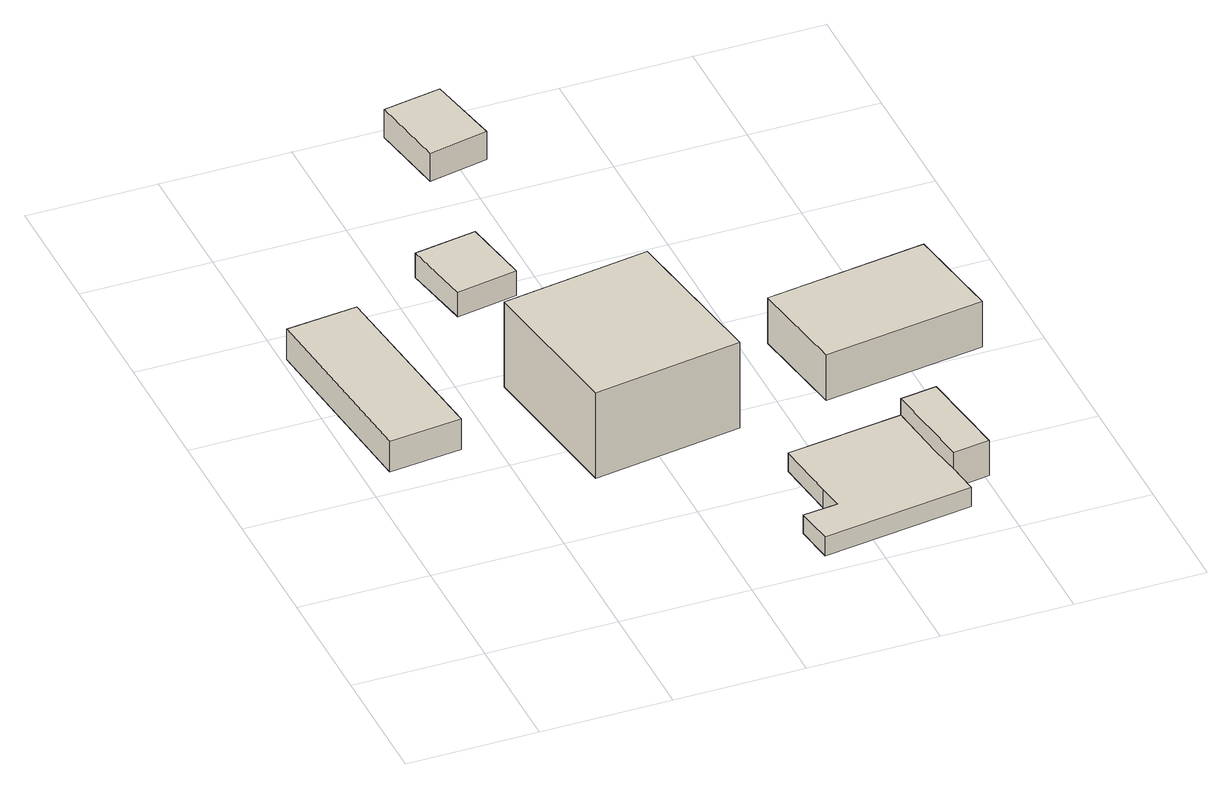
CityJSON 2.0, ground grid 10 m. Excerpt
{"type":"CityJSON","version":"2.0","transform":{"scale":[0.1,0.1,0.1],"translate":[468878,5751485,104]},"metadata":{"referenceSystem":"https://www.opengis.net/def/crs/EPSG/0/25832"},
"CityObjects":{
"building1":{"type":"Building","attributes":{"Gemeindeschluessel":"05754044","BezugspunktDach":"2000","function":"31001_9998","measuredHeight":2.54},"address":[{"country":"Germany","locality":"Verl","thoroughfareNumber":"42","thoroughfareName":"Menkeweg"}],"geometry":[{"type":"Solid","lod":"1","boundaries":[[[[0,1,2,3]],[[4,5,6,7]],[[4,7,3,2]],[[5,4,2,1]],[[6,5,1,0]],[[7,6,0,3]]]]}]},
"building2":{"type":"Building","attributes":{"Gemeindeschluessel":"05754044","BezugspunktDach":"2000","function":"31001_1210","measuredHeight":10.12},"address":[{"country":"Germany","locality":"Verl","thoroughfareNumber":"42","thoroughfareName":"Menkeweg"}],"geometry":[{"type":"Solid","lod":"1","boundaries":[[[[8,9,10,11]],[[12,13,14,15]],[[12,15,11,10]],[[13,12,10,9]],[[14,13,9,8]],[[15,14,8,11]]]]}]},
"building3":{"type":"Building","attributes":{"Gemeindeschluessel":"05754044","BezugspunktDach":"2000","function":"31001_2721","measuredHeight":2.03},"address":[{"country":"Germany","locality":"Verl","thoroughfareNumber":"42","thoroughfareName":"Menkeweg"}],"geometry":[{"type":"Solid","lod":"1","boundaries":[[[[16,17,18,19]],[[20,21,22,23]],[[20,23,19,18]],[[21,20,18,17]],[[22,21,17,16]],[[23,22,16,19]]]]}]},
"building4":{"type":"Building","attributes":{"Gemeindeschluessel":"05754044","function":"31001_9998"},"address":[{"country":"Germany","locality":"Verl","thoroughfareNumber":"42","thoroughfareName":"Menkeweg"}],"children":["building4-1","building4-2"]},
"building4-1":{"type":"BuildingPart","attributes":{"BezugspunktDach":"2000","measuredHeight":2.76},"parents":["building4"],"geometry":[{"type":"Solid","lod":"1","boundaries":[[[[24,25,26,27,28,29,30,31,32]],[[33,34,35,36,37,38,39,40,41]],[[33,41,32,31]],[[34,33,31,30]],[[35,34,30,29]],[[36,35,29,28]],[[37,36,28,27]],[[38,37,27,26]],[[39,38,26,25]],[[40,39,25,24]],[[41,40,24,32]]]]}]},
"building4-2":{"type":"BuildingPart","attributes":{"BezugspunktDach":"2100","measuredHeight":3},"parents":["building4"],"geometry":[{"type":"Solid","lod":"1","boundaries":[[[[42,43,44,45]],[[40,38,46,47]],[[40,47,45,44]],[[38,40,44,43]],[[46,38,43,42]],[[47,46,42,45]]]]}]},
"building5":{"type":"Building","attributes":{"Gemeindeschluessel":"05754044","BezugspunktDach":"2000","function":"31001_9998","measuredHeight":2.46},"address":[{"country":"Germany","locality":"Verl","thoroughfareNumber":"42","thoroughfareName":"Menkeweg"}],"geometry":[{"type":"Solid","lod":"1","boundaries":[[[[48,49,50,51]],[[52,53,54,55]],[[52,55,51,50]],[[53,52,50,49]],[[54,53,49,48]],[[55,54,48,51]]]]}]},
"building6":{"type":"Building","attributes":{"Gemeindeschluessel":"05754044","BezugspunktDach":"2000","function":"31001_9998","measuredHeight":3.89},"address":[{"country":"Germany","locality":"Verl","thoroughfareNumber":"42","thoroughfareName":"Menkeweg"}],"geometry":[{"type":"Solid","lod":"1","boundaries":[[[[56,57,58,59]],[[60,61,62,63]],[[60,63,59,58]],[[61,60,58,57]],[[62,61,57,56]],[[63,62,56,59]]]]}]}
},
"vertices":[
[59,380,26],[4,374,26],[20,224,26],[76,230,26],[20,224,0],[4,374,0],[59,380,0],[76,230,0],
[244,301,76],[130,283,76],[148,159,76],[263,177,76],[148,159,3],[130,283,3],[244,301,3],[263,177,3],
[169,433,25],[121,425,25],[131,371,25],[178,379,25],[131,371,4],[121,425,4],[169,433,4],[178,379,4],
[371,49,24],[367,73,24],[361,122,24],[272,110,24],[278,61,24],[281,41,24],[254,38,24],[258,8,24],[374,24,24],[258,8,8],[254,38,8],[281,41,8],[278,61,8],[272,110,8],[361,122,8],[367,73,8],[371,49,8],[374,24,8],
[389,126,38],[361,122,38],[371,49,38],[399,53,38],[389,126,8],[399,53,8],
[209,596,27],[164,588,27],[174,528,27],[220,537,27],[174,528,3],[164,588,3],[209,596,3],[220,537,3],
[442,279,43],[318,261,43],[330,183,43],[454,201,43],[330,183,4],[318,261,4],[442,279,4],[454,201,4]
]}
